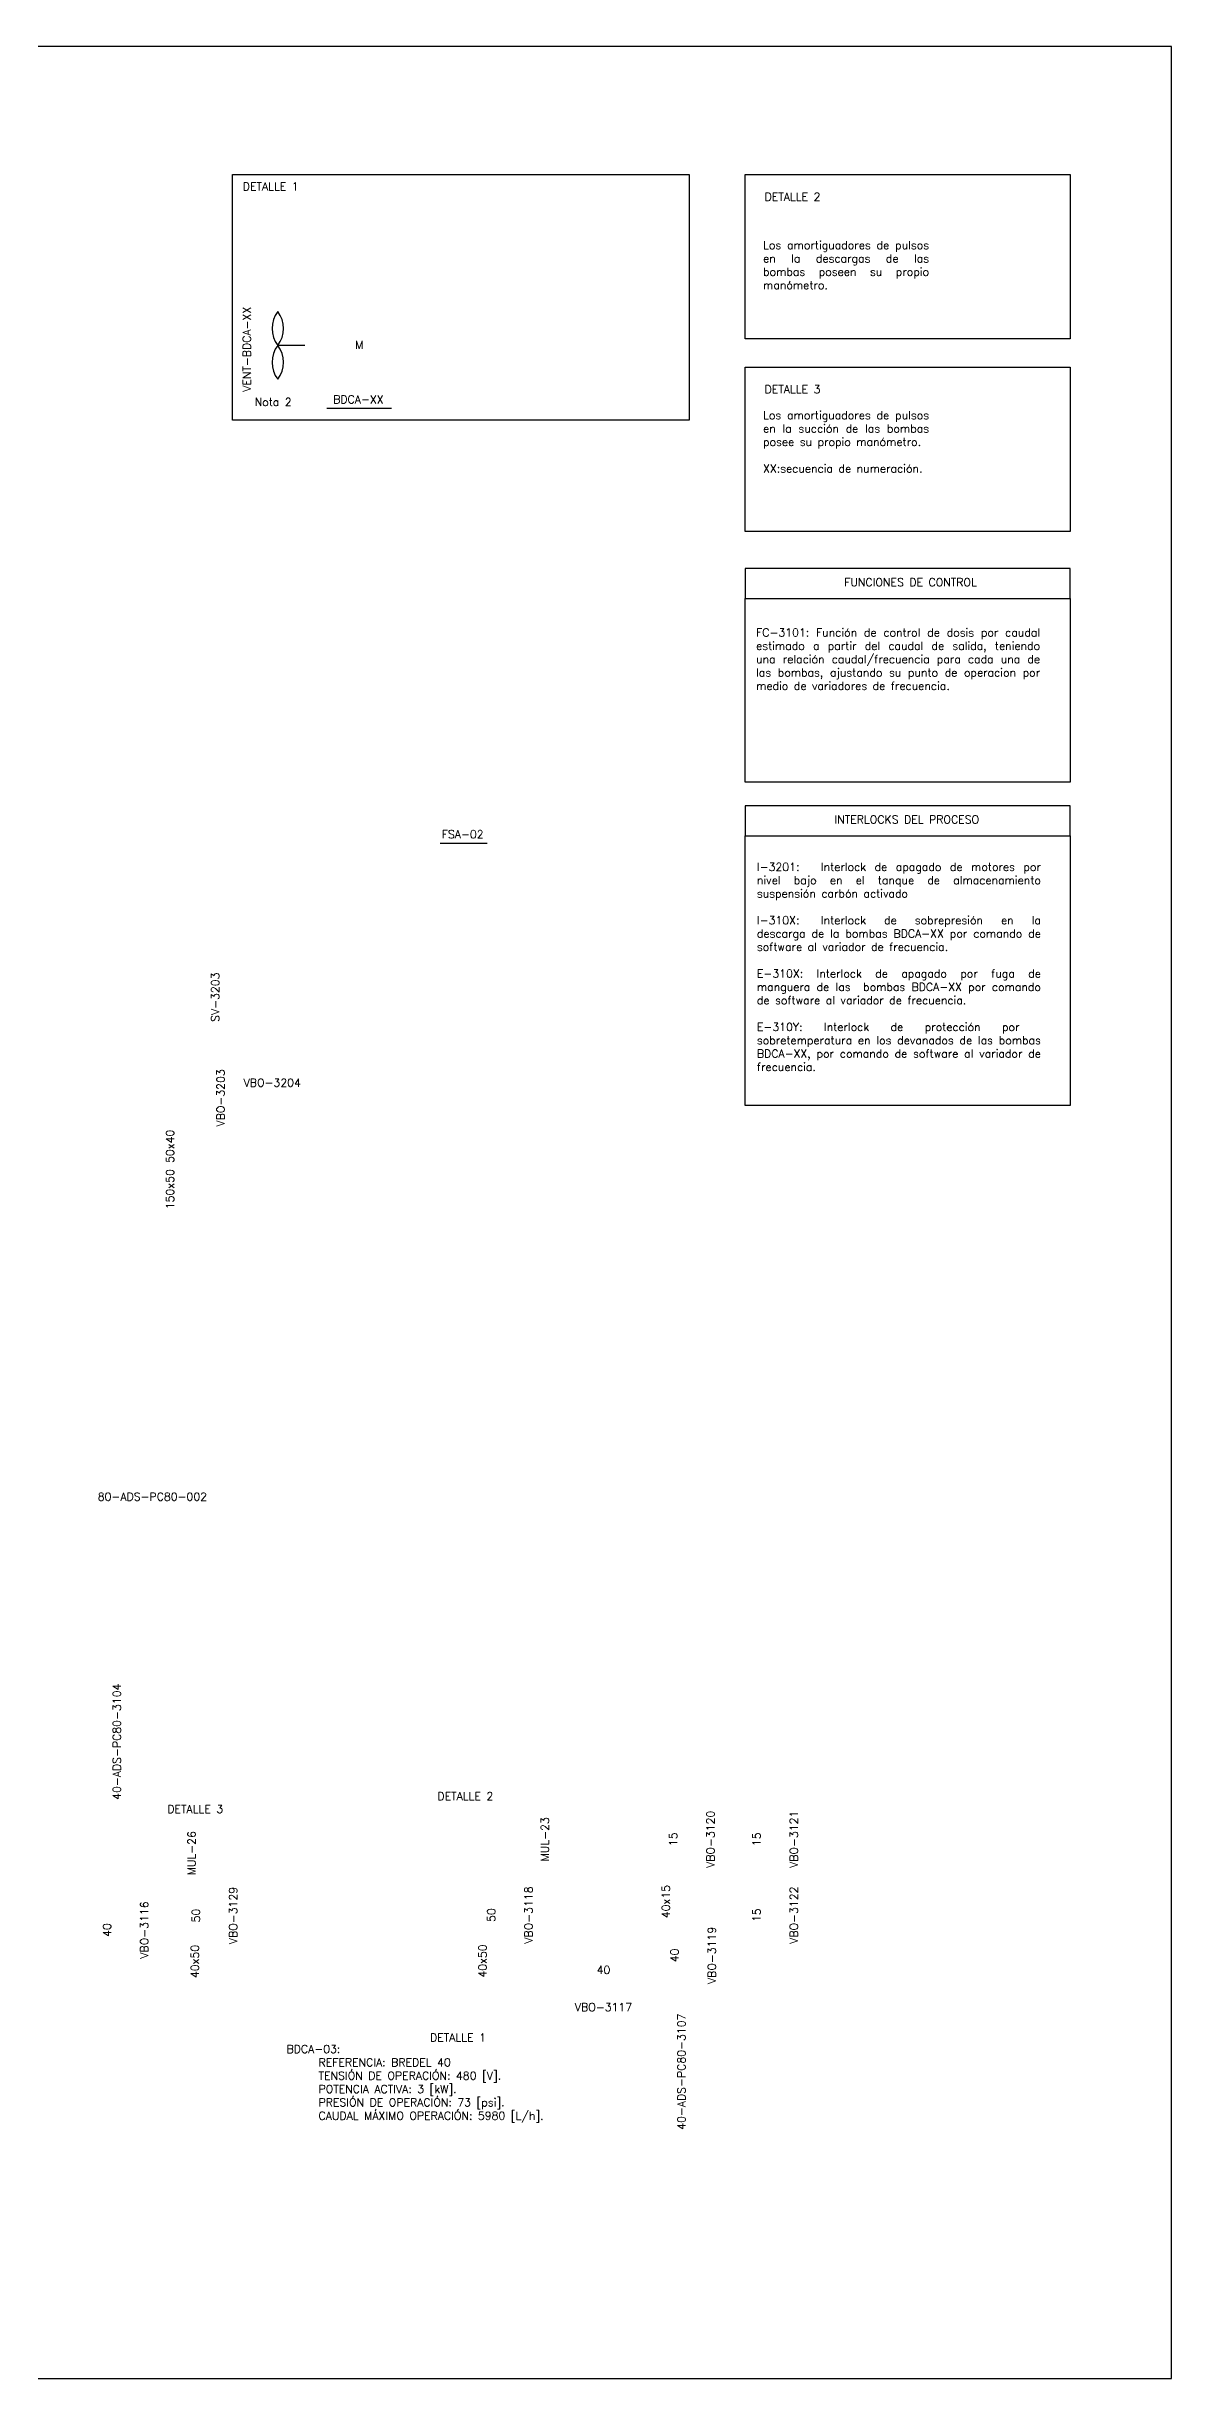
# Model space of a CAD drawing. Header units: inches. Extents: x -43.8 to 45.2, y 0 to 20.4.
# Drawn here: x 16.72 to 26.56, y 0 to 20.41 of the extents above; entities that cross this region are included whole.
import ezdxf
from ezdxf.enums import TextEntityAlignment as Align

# ---------------------------------------------------------------- set-up
doc = ezdxf.new("R2010")
doc.units = ezdxf.units.IN
doc.header["$MEASUREMENT"] = 0
doc.layers.add('EQUIPOS_FUTUROS', color=183, linetype='Continuous')
doc.layers.add('Text', color=7, linetype='Continuous')
doc.layers.add('no plot', color=41, linetype='Continuous', plot=False)
doc.styles.get("Standard").update_dxf_attribs({"font": 'romans.shx', "height": 0.1})

# ---------------------------------------------------------------- blocks, each defined once
blk = doc.blocks.new('*U232')
at = {"color": 0, "linetype": 'ByBlock', "lineweight": -3}
blk.add_line((-0.198, -0.152), (0.214, -0.152), dxfattribs=at)
at = {"color": 0, "linetype": 'ByBlock', "lineweight": -2}
blk.add_attdef('#(Equipment.Tag)', text='', height=0.07, dxfattribs=at).set_placement((0, -0.074), align=Align.MIDDLE)
blk = doc.blocks.new('Tag_block')
at = {"color": 0, "linetype": 'ByBlock', "lineweight": -2}
blk.add_attdef('#(TargetObject.Tag)', text='', height=0.1, dxfattribs=at).set_placement((0, 0), align=Align.MIDDLE_CENTER)
blk = doc.blocks.new('Ventilador')
blk.add_line((0, 0), (0, -0.237))
for centre, start, end in [((-0.148, -0.432), 52.725, 127.2802), ((0.148, -0.432), 52.725, 127.2802), ((-0.148, -0.042), 232.7344, 307.2708), ((0.148, -0.042), 232.7344, 307.2708)]:
    blk.add_arc(centre, 0.245, start, end)
blk = doc.blocks.new('AdjacentPipeReducerStyle_block')
at = {"color": 0, "linetype": 'ByBlock', "lineweight": -2}
blk.add_attdef('#(PipeLines.Size)x#(PipeLines.Size)', text='', height=0.07, dxfattribs=at).set_placement((0, 0), align=Align.MIDDLE_CENTER)
blk = doc.blocks.new('Valve Label_block')
at = {"color": 0, "linetype": 'ByBlock', "lineweight": -2}
blk.add_attdef('#(TargetObject.Size)', text='', height=0.07, dxfattribs=at).set_placement((0, 0.1175), align=Align.BOTTOM_CENTER)
blk.add_attdef('#(TargetObject.Tag)', text='', height=0.07, dxfattribs=at).set_placement((0, -0.1175), align=Align.TOP_CENTER)
blk = doc.blocks.new('*U233')
at = {"color": 0, "linetype": 'ByBlock', "lineweight": -3}
blk.add_line((-0.275, -0.152), (0.291, -0.152), dxfattribs=at)
at = {"color": 0, "linetype": 'ByBlock', "lineweight": -2}
blk.add_attdef('#(Equipment.Tag)', text='', height=0.07, dxfattribs=at).set_placement((0, -0.074), align=Align.MIDDLE)

msp = doc.modelspace()

# ---------------------------------------------------------------- linework, layer by layer
for points in [[(18.345, 19.287), (22.342, 19.287), (22.342, 17.138), (18.345, 17.138)], [(22.833, 19.287), (25.679, 19.287), (25.679, 17.849), (22.833, 17.849)], [(22.833, 17.601), (25.679, 17.601), (25.679, 16.163), (22.833, 16.163)], [(22.833, 15.578), (25.679, 15.578), (25.679, 15.84), (22.833, 15.84)], [(22.833, 15.578), (25.679, 15.578), (25.679, 13.971), (22.833, 13.971)], [(22.833, 13.502), (25.679, 13.502), (25.679, 13.764), (22.833, 13.764)], [(22.833, 13.502), (25.679, 13.502), (25.679, 11.142), (22.833, 11.142)]]:
    msp.add_lwpolyline(points, close=True)
at = {"layer": 'no plot'}
msp.add_lwpolyline([(0.002, 0.004), (26.565, 0.004), (26.565, 20.406), (0.002, 20.406)], close=True, dxfattribs=at)

# ---------------------------------------------------------------- block references
at = {"rotation": 270}
msp.add_blockref('Ventilador', (18.978, 17.792), dxfattribs=at)
at = {"xscale": 0.7, "yscale": 0.7, "zscale": 0.7, "rotation": 90}
for p, values in [((18.194, 12.089), {'#(TargetObject.Tag)': 'SV-3203'}), ((18.241, 11.208), {'#(TargetObject.Tag)': 'VBO-3203'}), ((21.08, 4.721), {'#(TargetObject.Tag)': 'MUL-23'}), ((17.987, 4.599), {'#(TargetObject.Tag)': 'MUL-26'})]:
    msp.add_blockref('Tag_block', p, dxfattribs=at).add_auto_attribs(values)
at = {"xscale": 0.7, "yscale": 0.7, "zscale": 0.7}
msp.add_blockref('Tag_block', (18.693, 11.341), dxfattribs=at).add_auto_attribs({'#(TargetObject.Tag)': 'VBO-3204'})
for p, rotation, values in [((17.798, 10.784), 90, {'#(PipeLines.Size)x#(PipeLines.Size)': '50x40'}), ((17.798, 10.409), 90, {'#(PipeLines.Size)x#(PipeLines.Size)': '150x50'}), ((22.139, 4.176), 90, {'#(PipeLines.Size)x#(PipeLines.Size)': '40x15'}), ((18.016, 3.652), 90.00000000000001, {'#(PipeLines.Size)x#(PipeLines.Size)': '40x50'}), ((20.534, 3.656), 90, {'#(PipeLines.Size)x#(PipeLines.Size)': '40x50'})]:
    msp.add_blockref('AdjacentPipeReducerStyle_block', p, dxfattribs=dict(rotation=rotation)).add_auto_attribs(values)
at = {"layer": 'Text'}
for name, p, values in [('*U233', (19.447, 17.394), {'#(Equipment.Tag)': 'BDCA-XX'}), ('*U232', (20.36, 13.589), {'#(Equipment.Tag)': 'FSA-02'}), ('Valve Label_block', (21.593, 3.405), {'#(TargetObject.Size)': '40', '#(TargetObject.Tag)': 'VBO-3117'})]:
    msp.add_blockref(name, p, dxfattribs=at).add_auto_attribs(values)
for p, rotation, values in [((22.377, 4.721), 90, {'#(TargetObject.Size)': '15', '#(TargetObject.Tag)': 'VBO-3120'}), ((23.107, 4.721), 90, {'#(TargetObject.Size)': '15', '#(TargetObject.Tag)': 'VBO-3121'}), ((18.198, 4.054), 90.00000000000001, {'#(TargetObject.Size)': '50', '#(TargetObject.Tag)': 'VBO-3129'}), ((20.784, 4.058), 90, {'#(TargetObject.Size)': '50', '#(TargetObject.Tag)': 'VBO-3118'}), ((23.107, 4.057), 90, {'#(TargetObject.Size)': '15', '#(TargetObject.Tag)': 'VBO-3122'}), ((17.42, 3.927), 90.00000000000001, {'#(TargetObject.Size)': '40', '#(TargetObject.Tag)': 'VBO-3116'}), ((22.389, 3.705), 90, {'#(TargetObject.Size)': '40', '#(TargetObject.Tag)': 'VBO-3119'})]:
    msp.add_blockref('Valve Label_block', p, dxfattribs=dict(at, rotation=rotation)).add_auto_attribs(values)

# ---------------------------------------------------------------- texts
at = {"char_height": 0.07}
for s, width, heights, insert, attachment_point in [('DETALLE 1', 0.60141, [0.13], (18.435, 19.218), 1), ('DETALLE 2', 0.76486, [0.188], (23.003, 19.128), 1), ('\\pxqj;Los amortiguadores de pulsos en la descargas de las bombas poseen su propio manómetro.', 1.57446, [0.88], (22.99, 18.705), 1), ('M', 0.07631, [0.0781], (19.419, 17.833), 1), ('DETALLE 3', 0.76486, [0.188], (23.003, 17.443), 1), ('\\pxqj;Los amortiguadores de pulsos en la succión de las bombas posee su propio manómetro.\\P\\PXX:secuencia de numeración.', 1.57446, [0.88], (22.99, 17.216), 1), ('FUNCIONES DE CONTROL', 2.55282, [0.152], (24.281, 15.72), 5), ('\\pxqj;FC-3101: Función de control de dosis por caudal estimado a partir del caudal de salida, teniendo una relación caudal/frecuencia para cada una de las bombas, ajustando su punto de operacion por medio de variadores de frecuencia.', 2.69393, [1.804], (22.929, 15.315), 1), ('INTERLOCKS DEL PROCESO', 2.88932, [0.152], (24.248, 13.644), 5), ('\\pxqj;I-3201: ^IInterlock de apagado de motores por nivel bajo en el tanque de almacenamiento suspensión carbón activado{\\fArial|b0|i0|c0|p34; \\P\\P}I-310X: ^IInterlock de sobrepresión en la descarga de la bombas BDCA-XX por comando de software al variador de frecuencia.\\P\\PE-310X: Interlock de apagado por fuga de manguera de las  bombas BDCA-XX por comando de software al variador de frecuencia.\\P\\PE-310Y: Interlock de protección por  sobretemperatura en los devanados de las bombas BDCA-XX, por comando de software al variador de frecuencia.', 2.69393, [7.144], (22.936, 13.264), 1), ('80-ADS-PC80-002', 0.91776, [0], (17.165, 7.754), 1), ('DETALLE 2', 0.76486, [0.188], (20.139, 5.133), 1), ('DETALLE 3', 0.76486, [0.188], (17.774, 5.021), 1), ('BDCA-03:\\P^IREFERENCIA: BREDEL 40\\P^ITENSIÓN DE OPERACIÓN: 480 [V].\\P^IPOTENCIA ACTIVA: 3 [kW].\\P^IPRESIÓN DE OPERACIÓN: 73 [psi].\\P\\pxqj;^ICAUDAL MÁXIMO OPERACIÓN: 5980 [L/h].', 2.57771, [0.88], (18.818, 2.921), 1), ('DETALLE 1', 0.62736, [0.116], (20.074, 3.021), 1)]:
    msp.add_mtext_dynamic_manual_height_columns(s, width=width, gutter_width=0.5, heights=heights, dxfattribs=dict(at, insert=insert, attachment_point=attachment_point))
at = {"char_height": 0.07, "attachment_point": 1, "rotation": 90}
for s, insert in [('40-ADS-PC80-3104', (17.297, 5.066)), ('40-ADS-PC80-3107', (22.24, 2.179))]:
    msp.add_mtext_dynamic_manual_height_columns(s, width=0.91776, gutter_width=0.5, heights=[0], dxfattribs=dict(at, insert=insert))
at = {"layer": 'EQUIPOS_FUTUROS', "color": 0, "insert": (18.435, 17.386), "char_height": 0.07, "attachment_point": 1, "rotation": 90}
msp.add_mtext_dynamic_manual_height_columns('VENT-BDCA-XX', width=0.76289, gutter_width=0.5, heights=[0.113], dxfattribs=at)
at = {"layer": 'EQUIPOS_FUTUROS', "color": 0, "insert": (18.539, 17.332), "char_height": 0.07, "attachment_point": 1}
msp.add_mtext_dynamic_manual_height_columns('Nota 2', width=0.76289, gutter_width=0.5, heights=[0.113], dxfattribs=at)

doc.saveas('drawing.dxf')
